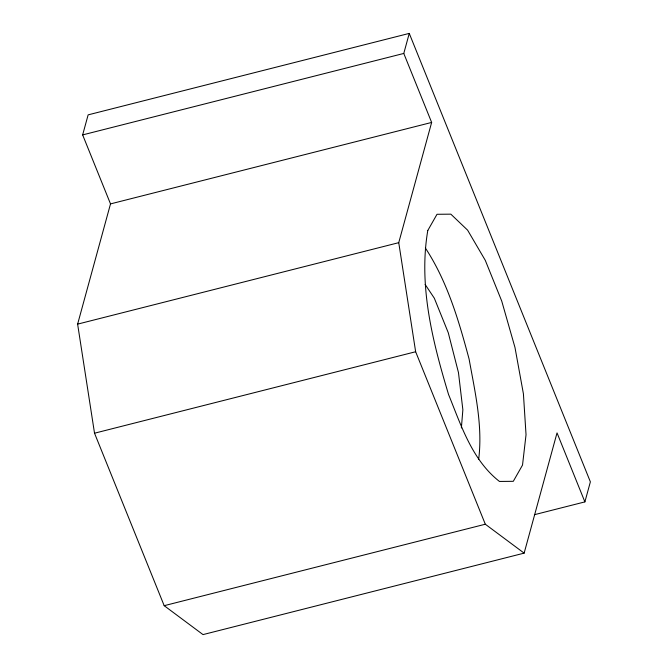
<?xml version="1.0" encoding="UTF-8"?>
<svg xmlns="http://www.w3.org/2000/svg" width="668" height="668" viewBox="0 0 668 668"><rect width="100%" height="100%" fill="white"/><g stroke="black" fill="none" stroke-linecap="round" stroke-linejoin="round"><path stroke-width="1" d="M461.371 427.971L462.866 409.801L458.465 372.585L448.278 332.764L434.325 298.212L425.124 284.418M478.639 459.517C482.931 425.867 475.023 392.066 469.103 359.083C458.774 320.623 447.418 281.604 425.366 248.003M584.892 501.893L557.029 432.897L524.138 553.137L203.014 634.6L164.186 605.684L94.522 433.206L77.622 324.13L110.512 203.899L82.648 134.903L88.134 114.863L409.259 33.4L590.378 481.853L584.892 501.893L534.4 514.702M524.138 553.137L485.31 524.221L415.646 351.744L398.746 242.668L431.645 122.436L403.781 53.44L409.259 33.4M82.648 134.903L403.781 53.44M110.512 203.899L431.645 122.436M77.622 324.13L398.746 242.668M94.522 433.206L415.646 351.744M164.186 605.684L485.31 524.221M427.779 230.518C418.393 285.837 432.689 341.774 448.57 394.546C461.17 425.541 472.076 460.043 499.455 481.444L513.291 481.319L522.518 465.095L526.033 434.718L523.42 393.861L514.97 347.435L501.726 301.068L485.285 260.345L467.608 230.159L450.842 214.161L437.006 214.286L427.779 230.518"/></g></svg>
